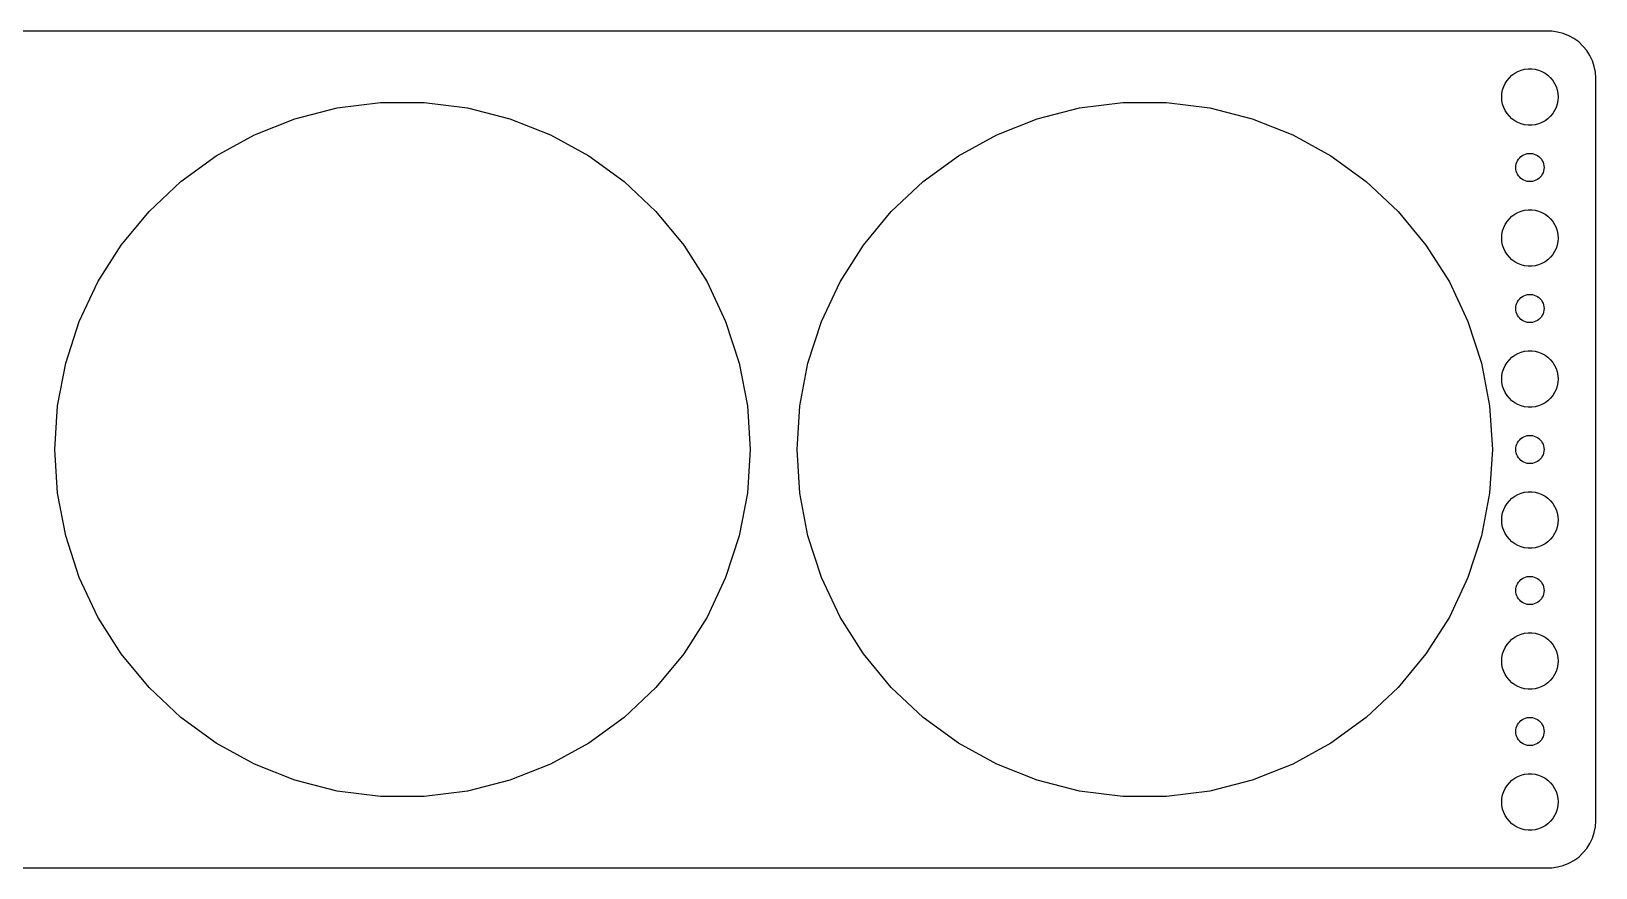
# Model space of a CAD drawing. Header units: metres. Extents: x -127 to 127, y -44 to 44.
# Drawn here: x -39.5 to 127, y -44.5 to 44.5 of the extents above; entities that cross this region are included whole.
import ezdxf

# ---------------------------------------------------------------- set-up
doc = ezdxf.new("R2010")
doc.units = ezdxf.units.M

msp = doc.modelspace()

# ---------------------------------------------------------------- linework, layer by layer
for p, q in [((122.314, 44.4901), (-122.314, 44.4901)), ((122.937, 44.4114), (122.314, 44.4901)), ((123.545, 44.2553), (122.937, 44.4114)), ((124.129, 44.0241), (123.545, 44.2553)), ((124.679, 43.7216), (124.129, 44.0241)), ((125.187, 43.3526), (124.679, 43.7216)), ((125.645, 42.9227), (125.187, 43.3526)), ((126.045, 42.4389), (125.645, 42.9227)), ((126.382, 41.9088), (126.045, 42.4389)), ((126.649, 41.3406), (126.382, 41.9088)), ((118.088, 39.8115), (118.393, 40.033)), ((118.393, 40.033), (118.723, 40.2145)), ((118.723, 40.2145), (119.073, 40.3532)), ((119.073, 40.3532), (119.438, 40.4469)), ((119.438, 40.4469), (119.812, 40.4941)), ((119.812, 40.4941), (120.188, 40.4941)), ((120.188, 40.4941), (120.562, 40.4469)), ((120.562, 40.4469), (120.927, 40.3532)), ((120.927, 40.3532), (121.277, 40.2145)), ((121.277, 40.2145), (121.607, 40.033)), ((121.607, 40.033), (121.912, 39.8115)), ((126.843, 40.7434), (126.649, 41.3406)), ((126.961, 40.1267), (126.843, 40.7434)), ((127, 39.5), (126.961, 40.1267)), ((117.094, 38.2461), (117.211, 38.6044)), ((117.211, 38.6044), (117.371, 38.9453)), ((117.371, 38.9453), (117.573, 39.2634)), ((117.573, 39.2634), (117.813, 39.5536)), ((117.813, 39.5536), (118.088, 39.8115)), ((121.912, 39.8115), (122.187, 39.5536)), ((122.187, 39.5536), (122.427, 39.2634)), ((122.427, 39.2634), (122.629, 38.9453)), ((122.629, 38.9453), (122.789, 38.6044)), ((122.789, 38.6044), (122.906, 38.2461)), ((127, -39.5), (127, 39.5)), ((-6.93311, 36.3446), (-2.32324, 36.927)), ((-2.32324, 36.927), (2.32324, 36.927)), ((2.32324, 36.927), (6.93311, 36.3446)), ((72.0669, 36.3446), (76.6767, 36.927)), ((76.6767, 36.927), (81.3232, 36.927)), ((81.3232, 36.927), (85.9331, 36.3446)), ((117, 37.5), (117.024, 37.876)), ((117.024, 37.124), (117, 37.5)), ((117.024, 37.876), (117.094, 38.2461)), ((117.094, 36.7539), (117.024, 37.124)), ((117.211, 36.3956), (117.094, 36.7539)), ((122.906, 36.7539), (122.789, 36.3956)), ((122.906, 38.2461), (122.976, 37.876)), ((122.976, 37.124), (122.906, 36.7539)), ((122.976, 37.876), (123, 37.5)), ((123, 37.5), (122.976, 37.124)), ((-15.7538, 33.4786), (-11.4336, 35.1891)), ((-11.4336, 35.1891), (-6.93311, 36.3446)), ((6.93311, 36.3446), (11.4336, 35.1891)), ((11.4336, 35.1891), (15.7538, 33.4786)), ((63.2462, 33.4786), (67.5664, 35.1891)), ((67.5664, 35.1891), (72.0669, 36.3446)), ((85.9331, 36.3446), (90.4336, 35.1891)), ((90.4336, 35.1891), (94.7538, 33.4786)), ((117.371, 36.0547), (117.211, 36.3956)), ((117.573, 35.7366), (117.371, 36.0547)), ((117.813, 35.4464), (117.573, 35.7366)), ((118.088, 35.1885), (117.813, 35.4464)), ((118.393, 34.967), (118.088, 35.1885)), ((118.723, 34.7855), (118.393, 34.967)), ((121.607, 34.967), (121.277, 34.7855)), ((121.912, 35.1885), (121.607, 34.967)), ((122.187, 35.4464), (121.912, 35.1885)), ((122.427, 35.7366), (122.187, 35.4464)), ((122.629, 36.0547), (122.427, 35.7366)), ((122.789, 36.3956), (122.629, 36.0547)), ((-19.8256, 31.2401), (-15.7538, 33.4786)), ((15.7538, 33.4786), (19.8256, 31.2401)), ((59.1744, 31.2401), (63.2462, 33.4786)), ((94.7538, 33.4786), (98.8256, 31.2401)), ((119.073, 34.6468), (118.723, 34.7855)), ((119.438, 34.5531), (119.073, 34.6468)), ((119.812, 34.5059), (119.438, 34.5531)), ((120.188, 34.5059), (119.812, 34.5059)), ((120.562, 34.5531), (120.188, 34.5059)), ((120.927, 34.6468), (120.562, 34.5531)), ((121.277, 34.7855), (120.927, 34.6468)), ((-23.5847, 28.509), (-19.8256, 31.2401)), ((19.8256, 31.2401), (23.5847, 28.509)), ((55.4153, 28.509), (59.1744, 31.2401)), ((98.8256, 31.2401), (102.585, 28.509)), ((118.5, 30), (118.512, 30.188)), ((118.512, 29.812), (118.5, 30)), ((118.512, 30.188), (118.547, 30.373)), ((118.547, 30.373), (118.605, 30.5522)), ((118.605, 30.5522), (118.686, 30.7226)), ((118.686, 30.7226), (118.786, 30.8817)), ((118.786, 30.8817), (118.907, 31.0268)), ((118.907, 31.0268), (119.044, 31.1558)), ((119.044, 31.1558), (119.196, 31.2665)), ((119.196, 31.2665), (119.361, 31.3572)), ((119.361, 31.3572), (119.536, 31.4266)), ((119.536, 31.4266), (119.719, 31.4734)), ((119.719, 31.4734), (119.906, 31.497)), ((119.906, 31.497), (120.094, 31.497)), ((120.094, 31.497), (120.281, 31.4734)), ((120.281, 31.4734), (120.464, 31.4266)), ((120.464, 31.4266), (120.639, 31.3572)), ((120.639, 31.3572), (120.804, 31.2665)), ((120.804, 31.2665), (120.956, 31.1558)), ((120.956, 31.1558), (121.093, 31.0268)), ((121.093, 31.0268), (121.214, 30.8817)), ((121.214, 30.8817), (121.314, 30.7226)), ((121.314, 30.7226), (121.395, 30.5522)), ((121.395, 30.5522), (121.453, 30.373)), ((121.453, 30.373), (121.488, 30.188)), ((121.488, 30.188), (121.5, 30)), ((121.5, 30), (121.488, 29.812)), ((-26.9718, 25.3282), (-23.5847, 28.509)), ((23.5847, 28.509), (26.9718, 25.3282)), ((52.0282, 25.3282), (55.4153, 28.509)), ((102.585, 28.509), (105.972, 25.3282)), ((118.547, 29.627), (118.512, 29.812)), ((118.605, 29.4478), (118.547, 29.627)), ((118.686, 29.2774), (118.605, 29.4478)), ((118.786, 29.1183), (118.686, 29.2774)), ((118.907, 28.9732), (118.786, 29.1183)), ((119.044, 28.8442), (118.907, 28.9732)), ((119.196, 28.7335), (119.044, 28.8442)), ((119.361, 28.6427), (119.196, 28.7335)), ((119.536, 28.5734), (119.361, 28.6427)), ((119.719, 28.5266), (119.536, 28.5734)), ((119.906, 28.503), (119.719, 28.5266)), ((120.094, 28.503), (119.906, 28.503)), ((120.281, 28.5266), (120.094, 28.503)), ((120.464, 28.5734), (120.281, 28.5266)), ((120.639, 28.6427), (120.464, 28.5734)), ((120.804, 28.7335), (120.639, 28.6427)), ((120.956, 28.8442), (120.804, 28.7335)), ((121.093, 28.9732), (120.956, 28.8442)), ((121.214, 29.1183), (121.093, 28.9732)), ((121.314, 29.2774), (121.214, 29.1183)), ((121.395, 29.4478), (121.314, 29.2774)), ((121.453, 29.627), (121.395, 29.4478)), ((121.488, 29.812), (121.453, 29.627)), ((-29.9336, 21.748), (-26.9718, 25.3282)), ((26.9718, 25.3282), (29.9336, 21.748)), ((49.0664, 21.748), (52.0282, 25.3282)), ((105.972, 25.3282), (108.934, 21.748)), ((118.088, 24.8115), (118.393, 25.033)), ((118.393, 25.033), (118.723, 25.2145)), ((118.723, 25.2145), (119.073, 25.3532)), ((119.073, 25.3532), (119.438, 25.4469)), ((119.438, 25.4469), (119.812, 25.4941)), ((119.812, 25.4941), (120.188, 25.4941)), ((120.188, 25.4941), (120.562, 25.4469)), ((120.562, 25.4469), (120.927, 25.3532)), ((120.927, 25.3532), (121.277, 25.2145)), ((121.277, 25.2145), (121.607, 25.033)), ((121.607, 25.033), (121.912, 24.8115)), ((117.094, 23.2461), (117.211, 23.6044)), ((117.211, 23.6044), (117.371, 23.9453)), ((117.371, 23.9453), (117.573, 24.2634)), ((117.573, 24.2634), (117.813, 24.5536)), ((117.813, 24.5536), (118.088, 24.8115)), ((121.912, 24.8115), (122.187, 24.5536)), ((122.187, 24.5536), (122.427, 24.2634)), ((122.427, 24.2634), (122.629, 23.9453)), ((122.629, 23.9453), (122.789, 23.6044)), ((122.789, 23.6044), (122.906, 23.2461)), ((-32.4233, 17.8249), (-29.9336, 21.748)), ((29.9336, 21.748), (32.4233, 17.8249)), ((46.5766, 17.8249), (49.0664, 21.748)), ((108.934, 21.748), (111.423, 17.8249)), ((117, 22.5), (117.024, 22.876)), ((117.024, 22.124), (117, 22.5)), ((117.024, 22.876), (117.094, 23.2461)), ((117.094, 21.7539), (117.024, 22.124)), ((117.211, 21.3956), (117.094, 21.7539)), ((122.906, 21.7539), (122.789, 21.3956)), ((122.906, 23.2461), (122.976, 22.876)), ((122.976, 22.124), (122.906, 21.7539)), ((122.976, 22.876), (123, 22.5)), ((123, 22.5), (122.976, 22.124)), ((117.371, 21.0547), (117.211, 21.3956)), ((117.573, 20.7366), (117.371, 21.0547)), ((117.813, 20.4464), (117.573, 20.7366)), ((118.088, 20.1884), (117.813, 20.4464)), ((118.393, 19.967), (118.088, 20.1884)), ((121.912, 20.1884), (121.607, 19.967)), ((122.187, 20.4464), (121.912, 20.1884)), ((122.427, 20.7366), (122.187, 20.4464)), ((122.629, 21.0547), (122.427, 20.7366)), ((122.789, 21.3956), (122.629, 21.0547)), ((118.723, 19.7855), (118.393, 19.967)), ((119.073, 19.6468), (118.723, 19.7855)), ((119.438, 19.5531), (119.073, 19.6468)), ((119.812, 19.5059), (119.438, 19.5531)), ((120.188, 19.5059), (119.812, 19.5059)), ((120.562, 19.5531), (120.188, 19.5059)), ((120.927, 19.6468), (120.562, 19.5531)), ((121.277, 19.7855), (120.927, 19.6468)), ((121.607, 19.967), (121.277, 19.7855)), ((-34.4017, 13.6206), (-32.4233, 17.8249)), ((32.4233, 17.8249), (34.4017, 13.6206)), ((44.5983, 13.6206), (46.5766, 17.8249)), ((111.423, 17.8249), (113.402, 13.6206)), ((118.5, 15), (118.512, 15.188)), ((118.512, 14.812), (118.5, 15)), ((118.512, 15.188), (118.547, 15.373)), ((118.547, 15.373), (118.605, 15.5522)), ((118.605, 15.5522), (118.686, 15.7226)), ((118.686, 15.7226), (118.786, 15.8817)), ((118.786, 15.8817), (118.907, 16.0268)), ((118.907, 16.0268), (119.044, 16.1558)), ((119.044, 16.1558), (119.196, 16.2665)), ((119.196, 16.2665), (119.361, 16.3572)), ((119.361, 16.3572), (119.536, 16.4266)), ((119.536, 16.4266), (119.719, 16.4734)), ((119.719, 16.4734), (119.906, 16.497)), ((119.906, 16.497), (120.094, 16.497)), ((120.094, 16.497), (120.281, 16.4734)), ((120.281, 16.4734), (120.464, 16.4266)), ((120.464, 16.4266), (120.639, 16.3572)), ((120.639, 16.3572), (120.804, 16.2665)), ((120.804, 16.2665), (120.956, 16.1558)), ((120.956, 16.1558), (121.093, 16.0268)), ((121.093, 16.0268), (121.214, 15.8817)), ((121.214, 15.8817), (121.314, 15.7226)), ((121.314, 15.7226), (121.395, 15.5522)), ((121.395, 15.5522), (121.453, 15.373)), ((121.453, 15.373), (121.488, 15.188)), ((121.488, 15.188), (121.5, 15)), ((121.5, 15), (121.488, 14.812)), ((-35.8376, 9.20152), (-34.4017, 13.6206)), ((34.4017, 13.6206), (35.8376, 9.20152)), ((43.1624, 9.20152), (44.5983, 13.6206)), ((113.402, 13.6206), (114.838, 9.20152)), ((118.547, 14.627), (118.512, 14.812)), ((118.605, 14.4478), (118.547, 14.627)), ((118.686, 14.2774), (118.605, 14.4478)), ((118.786, 14.1183), (118.686, 14.2774)), ((118.907, 13.9732), (118.786, 14.1183)), ((119.044, 13.8442), (118.907, 13.9732)), ((119.196, 13.7335), (119.044, 13.8442)), ((119.361, 13.6427), (119.196, 13.7335)), ((119.536, 13.5734), (119.361, 13.6427)), ((119.719, 13.5266), (119.536, 13.5734)), ((119.906, 13.5029), (119.719, 13.5266)), ((120.094, 13.5029), (119.906, 13.5029)), ((120.281, 13.5266), (120.094, 13.5029)), ((120.464, 13.5734), (120.281, 13.5266)), ((120.639, 13.6427), (120.464, 13.5734)), ((120.804, 13.7335), (120.639, 13.6427)), ((120.956, 13.8442), (120.804, 13.7335)), ((121.093, 13.9732), (120.956, 13.8442)), ((121.214, 14.1183), (121.093, 13.9732)), ((121.314, 14.2774), (121.214, 14.1183)), ((121.395, 14.4478), (121.314, 14.2774)), ((121.453, 14.627), (121.395, 14.4478)), ((121.488, 14.812), (121.453, 14.627)), ((118.088, 9.81154), (118.393, 10.033)), ((118.393, 10.033), (118.723, 10.2145)), ((118.723, 10.2145), (119.073, 10.3532)), ((119.073, 10.3532), (119.438, 10.4469)), ((119.438, 10.4469), (119.812, 10.4941)), ((119.812, 10.4941), (120.188, 10.4941)), ((120.188, 10.4941), (120.562, 10.4469)), ((120.562, 10.4469), (120.927, 10.3532)), ((120.927, 10.3532), (121.277, 10.2145)), ((121.277, 10.2145), (121.607, 10.033)), ((121.607, 10.033), (121.912, 9.81154)), ((-36.7082, 4.63733), (-35.8376, 9.20152)), ((35.8376, 9.20152), (36.7082, 4.63733)), ((42.2917, 4.63733), (43.1624, 9.20152)), ((114.838, 9.20152), (115.708, 4.63733)), ((117.094, 8.24606), (117.211, 8.60437)), ((117.211, 8.60437), (117.371, 8.94525)), ((117.371, 8.94525), (117.573, 9.26335)), ((117.573, 9.26335), (117.813, 9.55363)), ((117.813, 9.55363), (118.088, 9.81154)), ((121.912, 9.81154), (122.187, 9.55363)), ((122.187, 9.55363), (122.427, 9.26335)), ((122.427, 9.26335), (122.629, 8.94525)), ((122.629, 8.94525), (122.789, 8.60437)), ((122.789, 8.60437), (122.906, 8.24606)), ((117, 7.5), (117.024, 7.87599)), ((117.024, 7.12399), (117, 7.5)), ((117.024, 7.87599), (117.094, 8.24606)), ((117.094, 6.75392), (117.024, 7.12399)), ((117.211, 6.39561), (117.094, 6.75392)), ((122.906, 6.75392), (122.789, 6.39561)), ((122.906, 8.24606), (122.976, 7.87599)), ((122.976, 7.12399), (122.906, 6.75392)), ((122.976, 7.87599), (123, 7.5)), ((123, 7.5), (122.976, 7.12399)), ((117.371, 6.05473), (117.211, 6.39561)), ((117.573, 5.73663), (117.371, 6.05473)), ((117.813, 5.44635), (117.573, 5.73663)), ((118.088, 5.18845), (117.813, 5.44635)), ((118.393, 4.96701), (118.088, 5.18845)), ((121.912, 5.18845), (121.607, 4.96701)), ((122.187, 5.44635), (121.912, 5.18845)), ((122.427, 5.73663), (122.187, 5.44635)), ((122.629, 6.05473), (122.427, 5.73663)), ((122.789, 6.39561), (122.629, 6.05473)), ((-37, 0), (-36.7082, 4.63733)), ((36.7082, 4.63733), (37, 0)), ((42, 0), (42.2917, 4.63733)), ((115.708, 4.63733), (116, 0)), ((118.723, 4.78551), (118.393, 4.96701)), ((119.073, 4.64682), (118.723, 4.78551)), ((119.438, 4.55313), (119.073, 4.64682)), ((119.812, 4.50591), (119.438, 4.55313)), ((120.188, 4.50591), (119.812, 4.50591)), ((120.562, 4.55313), (120.188, 4.50591)), ((120.927, 4.64682), (120.562, 4.55313)), ((121.277, 4.78551), (120.927, 4.64682)), ((121.607, 4.96701), (121.277, 4.78551)), ((-36.7082, -4.63733), (-37, 0)), ((37, 0), (36.7082, -4.63733)), ((42.2917, -4.63733), (42, 0)), ((116, 0), (115.708, -4.63733)), ((118.5, 0), (118.512, 0.18799)), ((118.512, -0.18799), (118.5, 0)), ((118.512, 0.18799), (118.547, 0.37303)), ((118.547, 0.37303), (118.605, 0.55219)), ((118.605, 0.55219), (118.686, 0.72263)), ((118.686, 0.72263), (118.786, 0.88167)), ((118.786, 0.88167), (118.907, 1.02681)), ((118.907, 1.02681), (119.044, 1.15576)), ((119.044, 1.15576), (119.196, 1.26648)), ((119.196, 1.26648), (119.361, 1.35724)), ((119.361, 1.35724), (119.536, 1.42657)), ((119.536, 1.42657), (119.719, 1.47342)), ((119.719, 1.47342), (119.906, 1.49704)), ((119.906, 1.49704), (120.094, 1.49704)), ((120.094, 1.49704), (120.281, 1.47342)), ((120.281, 1.47342), (120.464, 1.42657)), ((120.464, 1.42657), (120.639, 1.35724)), ((120.639, 1.35724), (120.804, 1.26648)), ((120.804, 1.26648), (120.956, 1.15576)), ((120.956, 1.15576), (121.093, 1.02681)), ((121.093, 1.02681), (121.214, 0.88167)), ((121.214, 0.88167), (121.314, 0.72263)), ((121.314, 0.72263), (121.395, 0.55219)), ((121.395, 0.55219), (121.453, 0.37303)), ((121.453, 0.37303), (121.488, 0.18799)), ((121.488, 0.18799), (121.5, 0)), ((121.5, 0), (121.488, -0.18799)), ((118.547, -0.37303), (118.512, -0.18799)), ((118.605, -0.55219), (118.547, -0.37303)), ((118.686, -0.72263), (118.605, -0.55219)), ((118.786, -0.88167), (118.686, -0.72263)), ((118.907, -1.02681), (118.786, -0.88167)), ((119.044, -1.15576), (118.907, -1.02681)), ((119.196, -1.26648), (119.044, -1.15576)), ((119.361, -1.35724), (119.196, -1.26648)), ((119.536, -1.42657), (119.361, -1.35724)), ((119.719, -1.47342), (119.536, -1.42657)), ((119.906, -1.49704), (119.719, -1.47342)), ((120.094, -1.49704), (119.906, -1.49704)), ((120.281, -1.47342), (120.094, -1.49704)), ((120.464, -1.42657), (120.281, -1.47342)), ((120.639, -1.35724), (120.464, -1.42657)), ((120.804, -1.26648), (120.639, -1.35724)), ((120.956, -1.15576), (120.804, -1.26648)), ((121.093, -1.02681), (120.956, -1.15576)), ((121.214, -0.88167), (121.093, -1.02681)), ((121.314, -0.72263), (121.214, -0.88167)), ((121.395, -0.55219), (121.314, -0.72263)), ((121.453, -0.37303), (121.395, -0.55219)), ((121.488, -0.18799), (121.453, -0.37303)), ((-35.8376, -9.20152), (-36.7082, -4.63733)), ((36.7082, -4.63733), (35.8376, -9.20152)), ((43.1624, -9.20152), (42.2917, -4.63733)), ((115.708, -4.63733), (114.838, -9.20152)), ((118.088, -5.18845), (118.393, -4.96701)), ((118.393, -4.96701), (118.723, -4.78551)), ((118.723, -4.78551), (119.073, -4.64682)), ((119.073, -4.64682), (119.438, -4.55313)), ((119.438, -4.55313), (119.812, -4.50591)), ((119.812, -4.50591), (120.188, -4.50591)), ((120.188, -4.50591), (120.562, -4.55313)), ((120.562, -4.55313), (120.927, -4.64682)), ((120.927, -4.64682), (121.277, -4.78551)), ((121.277, -4.78551), (121.607, -4.96701)), ((121.607, -4.96701), (121.912, -5.18845)), ((117.094, -6.75392), (117.211, -6.39561)), ((117.211, -6.39561), (117.371, -6.05473)), ((117.371, -6.05473), (117.573, -5.73663)), ((117.573, -5.73663), (117.813, -5.44635)), ((117.813, -5.44635), (118.088, -5.18845)), ((121.912, -5.18845), (122.187, -5.44635)), ((122.187, -5.44635), (122.427, -5.73663)), ((122.427, -5.73663), (122.629, -6.05473)), ((122.629, -6.05473), (122.789, -6.39561)), ((122.789, -6.39561), (122.906, -6.75392)), ((117, -7.5), (117.024, -7.12399)), ((117.024, -7.87599), (117, -7.5)), ((117.024, -7.12399), (117.094, -6.75392)), ((117.094, -8.24606), (117.024, -7.87599)), ((117.211, -8.60437), (117.094, -8.24606)), ((122.906, -8.24606), (122.789, -8.60437)), ((122.906, -6.75392), (122.976, -7.12399)), ((122.976, -7.87599), (122.906, -8.24606)), ((122.976, -7.12399), (123, -7.5)), ((123, -7.5), (122.976, -7.87599)), ((-34.4017, -13.6206), (-35.8376, -9.20152)), ((35.8376, -9.20152), (34.4017, -13.6206)), ((44.5983, -13.6206), (43.1624, -9.20152)), ((114.838, -9.20152), (113.402, -13.6206)), ((117.371, -8.94525), (117.211, -8.60437)), ((117.573, -9.26335), (117.371, -8.94525)), ((117.813, -9.55363), (117.573, -9.26335)), ((118.088, -9.81154), (117.813, -9.55363)), ((118.393, -10.033), (118.088, -9.81154)), ((121.912, -9.81154), (121.607, -10.033)), ((122.187, -9.55363), (121.912, -9.81154)), ((122.427, -9.26335), (122.187, -9.55363)), ((122.629, -8.94525), (122.427, -9.26335)), ((122.789, -8.60437), (122.629, -8.94525)), ((118.723, -10.2145), (118.393, -10.033)), ((119.073, -10.3532), (118.723, -10.2145)), ((119.438, -10.4469), (119.073, -10.3532)), ((119.812, -10.4941), (119.438, -10.4469)), ((120.188, -10.4941), (119.812, -10.4941)), ((120.562, -10.4469), (120.188, -10.4941)), ((120.927, -10.3532), (120.562, -10.4469)), ((121.277, -10.2145), (120.927, -10.3532)), ((121.607, -10.033), (121.277, -10.2145)), ((-32.4233, -17.8249), (-34.4017, -13.6206)), ((34.4017, -13.6206), (32.4233, -17.8249)), ((46.5766, -17.8249), (44.5983, -13.6206)), ((113.402, -13.6206), (111.423, -17.8249)), ((118.5, -15), (118.512, -14.812)), ((118.512, -14.812), (118.547, -14.627)), ((118.547, -14.627), (118.605, -14.4478)), ((118.605, -14.4478), (118.686, -14.2774)), ((118.686, -14.2774), (118.786, -14.1183)), ((118.786, -14.1183), (118.907, -13.9732)), ((118.907, -13.9732), (119.044, -13.8442)), ((119.044, -13.8442), (119.196, -13.7335)), ((119.196, -13.7335), (119.361, -13.6427)), ((119.361, -13.6427), (119.536, -13.5734)), ((119.536, -13.5734), (119.719, -13.5266)), ((119.719, -13.5266), (119.906, -13.5029)), ((119.906, -13.5029), (120.094, -13.5029)), ((120.094, -13.5029), (120.281, -13.5266)), ((120.281, -13.5266), (120.464, -13.5734)), ((120.464, -13.5734), (120.639, -13.6427)), ((120.639, -13.6427), (120.804, -13.7335)), ((120.804, -13.7335), (120.956, -13.8442)), ((120.956, -13.8442), (121.093, -13.9732)), ((121.093, -13.9732), (121.214, -14.1183)), ((121.214, -14.1183), (121.314, -14.2774)), ((121.314, -14.2774), (121.395, -14.4478)), ((121.395, -14.4478), (121.453, -14.627)), ((121.453, -14.627), (121.488, -14.812)), ((121.488, -14.812), (121.5, -15)), ((118.512, -15.188), (118.5, -15)), ((118.547, -15.373), (118.512, -15.188)), ((118.605, -15.5522), (118.547, -15.373)), ((118.686, -15.7226), (118.605, -15.5522)), ((118.786, -15.8817), (118.686, -15.7226)), ((118.907, -16.0268), (118.786, -15.8817)), ((119.044, -16.1558), (118.907, -16.0268)), ((119.196, -16.2665), (119.044, -16.1558)), ((119.361, -16.3572), (119.196, -16.2665)), ((119.536, -16.4266), (119.361, -16.3572)), ((119.719, -16.4734), (119.536, -16.4266)), ((119.906, -16.497), (119.719, -16.4734)), ((120.094, -16.497), (119.906, -16.497)), ((120.281, -16.4734), (120.094, -16.497)), ((120.464, -16.4266), (120.281, -16.4734)), ((120.639, -16.3572), (120.464, -16.4266)), ((120.804, -16.2665), (120.639, -16.3572)), ((120.956, -16.1558), (120.804, -16.2665)), ((121.093, -16.0268), (120.956, -16.1558)), ((121.214, -15.8817), (121.093, -16.0268)), ((121.314, -15.7226), (121.214, -15.8817)), ((121.395, -15.5522), (121.314, -15.7226)), ((121.453, -15.373), (121.395, -15.5522)), ((121.488, -15.188), (121.453, -15.373)), ((121.5, -15), (121.488, -15.188)), ((-29.9336, -21.748), (-32.4233, -17.8249)), ((32.4233, -17.8249), (29.9336, -21.748)), ((49.0664, -21.748), (46.5766, -17.8249)), ((111.423, -17.8249), (108.934, -21.748)), ((118.088, -20.1884), (118.393, -19.967)), ((118.393, -19.967), (118.723, -19.7855)), ((118.723, -19.7855), (119.073, -19.6468)), ((119.073, -19.6468), (119.438, -19.5531)), ((119.438, -19.5531), (119.812, -19.5059)), ((119.812, -19.5059), (120.188, -19.5059)), ((120.188, -19.5059), (120.562, -19.5531)), ((120.562, -19.5531), (120.927, -19.6468)), ((120.927, -19.6468), (121.277, -19.7855)), ((121.277, -19.7855), (121.607, -19.967)), ((121.607, -19.967), (121.912, -20.1884)), ((117.094, -21.7539), (117.211, -21.3956)), ((117.211, -21.3956), (117.371, -21.0547)), ((117.371, -21.0547), (117.573, -20.7366)), ((117.573, -20.7366), (117.813, -20.4464)), ((117.813, -20.4464), (118.088, -20.1884)), ((121.912, -20.1884), (122.187, -20.4464)), ((122.187, -20.4464), (122.427, -20.7366)), ((122.427, -20.7366), (122.629, -21.0547)), ((122.629, -21.0547), (122.789, -21.3956)), ((122.789, -21.3956), (122.906, -21.7539)), ((-26.9718, -25.3282), (-29.9336, -21.748)), ((29.9336, -21.748), (26.9718, -25.3282)), ((52.0282, -25.3282), (49.0664, -21.748)), ((108.934, -21.748), (105.972, -25.3282)), ((117, -22.5), (117.024, -22.124)), ((117.024, -22.876), (117, -22.5)), ((117.024, -22.124), (117.094, -21.7539)), ((117.094, -23.2461), (117.024, -22.876)), ((117.211, -23.6044), (117.094, -23.2461)), ((122.906, -23.2461), (122.789, -23.6044)), ((122.906, -21.7539), (122.976, -22.124)), ((122.976, -22.876), (122.906, -23.2461)), ((122.976, -22.124), (123, -22.5)), ((123, -22.5), (122.976, -22.876)), ((117.371, -23.9453), (117.211, -23.6044)), ((117.573, -24.2634), (117.371, -23.9453)), ((117.813, -24.5536), (117.573, -24.2634)), ((118.088, -24.8115), (117.813, -24.5536)), ((118.393, -25.033), (118.088, -24.8115)), ((121.912, -24.8115), (121.607, -25.033)), ((122.187, -24.5536), (121.912, -24.8115)), ((122.427, -24.2634), (122.187, -24.5536)), ((122.629, -23.9453), (122.427, -24.2634)), ((122.789, -23.6044), (122.629, -23.9453)), ((-23.5847, -28.509), (-26.9718, -25.3282)), ((26.9718, -25.3282), (23.5847, -28.509)), ((55.4153, -28.509), (52.0282, -25.3282)), ((105.972, -25.3282), (102.585, -28.509)), ((118.723, -25.2145), (118.393, -25.033)), ((119.073, -25.3532), (118.723, -25.2145)), ((119.438, -25.4469), (119.073, -25.3532)), ((119.812, -25.4941), (119.438, -25.4469)), ((120.188, -25.4941), (119.812, -25.4941)), ((120.562, -25.4469), (120.188, -25.4941)), ((120.927, -25.3532), (120.562, -25.4469)), ((121.277, -25.2145), (120.927, -25.3532)), ((121.607, -25.033), (121.277, -25.2145)), ((-19.8256, -31.2401), (-23.5847, -28.509)), ((23.5847, -28.509), (19.8256, -31.2401)), ((59.1744, -31.2401), (55.4153, -28.509)), ((102.585, -28.509), (98.8256, -31.2401)), ((118.5, -30), (118.512, -29.812)), ((118.512, -29.812), (118.547, -29.627)), ((118.547, -29.627), (118.605, -29.4478)), ((118.605, -29.4478), (118.686, -29.2774)), ((118.686, -29.2774), (118.786, -29.1183)), ((118.786, -29.1183), (118.907, -28.9732)), ((118.907, -28.9732), (119.044, -28.8442)), ((119.044, -28.8442), (119.196, -28.7335)), ((119.196, -28.7335), (119.361, -28.6427)), ((119.361, -28.6427), (119.536, -28.5734)), ((119.536, -28.5734), (119.719, -28.5266)), ((119.719, -28.5266), (119.906, -28.503)), ((119.906, -28.503), (120.094, -28.503)), ((120.094, -28.503), (120.281, -28.5266)), ((120.281, -28.5266), (120.464, -28.5734)), ((120.464, -28.5734), (120.639, -28.6427)), ((120.639, -28.6427), (120.804, -28.7335)), ((120.804, -28.7335), (120.956, -28.8442)), ((120.956, -28.8442), (121.093, -28.9732)), ((121.093, -28.9732), (121.214, -29.1183)), ((121.214, -29.1183), (121.314, -29.2774)), ((121.314, -29.2774), (121.395, -29.4478)), ((121.395, -29.4478), (121.453, -29.627)), ((121.453, -29.627), (121.488, -29.812)), ((121.488, -29.812), (121.5, -30)), ((-15.7538, -33.4786), (-19.8256, -31.2401)), ((19.8256, -31.2401), (15.7538, -33.4786)), ((63.2462, -33.4786), (59.1744, -31.2401)), ((98.8256, -31.2401), (94.7538, -33.4786)), ((118.512, -30.188), (118.5, -30)), ((118.547, -30.373), (118.512, -30.188)), ((118.605, -30.5522), (118.547, -30.373)), ((118.686, -30.7226), (118.605, -30.5522)), ((118.786, -30.8817), (118.686, -30.7226)), ((118.907, -31.0268), (118.786, -30.8817)), ((119.044, -31.1558), (118.907, -31.0268)), ((119.196, -31.2665), (119.044, -31.1558)), ((119.361, -31.3572), (119.196, -31.2665)), ((119.536, -31.4266), (119.361, -31.3572)), ((119.719, -31.4734), (119.536, -31.4266)), ((119.906, -31.497), (119.719, -31.4734)), ((120.094, -31.497), (119.906, -31.497)), ((120.281, -31.4734), (120.094, -31.497)), ((120.464, -31.4266), (120.281, -31.4734)), ((120.639, -31.3572), (120.464, -31.4266)), ((120.804, -31.2665), (120.639, -31.3572)), ((120.956, -31.1558), (120.804, -31.2665)), ((121.093, -31.0268), (120.956, -31.1558)), ((121.214, -30.8817), (121.093, -31.0268)), ((121.314, -30.7226), (121.214, -30.8817)), ((121.395, -30.5522), (121.314, -30.7226)), ((121.453, -30.373), (121.395, -30.5522)), ((121.488, -30.188), (121.453, -30.373)), ((121.5, -30), (121.488, -30.188)), ((-11.4336, -35.1891), (-15.7538, -33.4786)), ((15.7538, -33.4786), (11.4336, -35.1891)), ((67.5664, -35.1891), (63.2462, -33.4786)), ((94.7538, -33.4786), (90.4336, -35.1891)), ((118.393, -34.967), (118.723, -34.7855)), ((118.723, -34.7855), (119.073, -34.6468)), ((119.073, -34.6468), (119.438, -34.5531)), ((119.438, -34.5531), (119.812, -34.5059)), ((119.812, -34.5059), (120.188, -34.5059)), ((120.188, -34.5059), (120.562, -34.5531)), ((120.562, -34.5531), (120.927, -34.6468)), ((120.927, -34.6468), (121.277, -34.7855)), ((121.277, -34.7855), (121.607, -34.967)), ((-6.93311, -36.3446), (-11.4336, -35.1891)), ((-2.32324, -36.927), (-6.93311, -36.3446)), ((6.93311, -36.3446), (2.32324, -36.927)), ((11.4336, -35.1891), (6.93311, -36.3446)), ((72.0669, -36.3446), (67.5664, -35.1891)), ((76.6767, -36.927), (72.0669, -36.3446)), ((85.9331, -36.3446), (81.3232, -36.927)), ((90.4336, -35.1891), (85.9331, -36.3446)), ((117.094, -36.7539), (117.211, -36.3956)), ((117.211, -36.3956), (117.371, -36.0547)), ((117.371, -36.0547), (117.573, -35.7366)), ((117.573, -35.7366), (117.813, -35.4464)), ((117.813, -35.4464), (118.088, -35.1885)), ((118.088, -35.1885), (118.393, -34.967)), ((121.607, -34.967), (121.912, -35.1885)), ((121.912, -35.1885), (122.187, -35.4464)), ((122.187, -35.4464), (122.427, -35.7366)), ((122.427, -35.7366), (122.629, -36.0547)), ((122.629, -36.0547), (122.789, -36.3956)), ((122.789, -36.3956), (122.906, -36.7539)), ((2.32324, -36.927), (-2.32324, -36.927)), ((81.3232, -36.927), (76.6767, -36.927)), ((117, -37.5), (117.024, -37.124)), ((117.024, -37.876), (117, -37.5)), ((117.024, -37.124), (117.094, -36.7539)), ((117.094, -38.2461), (117.024, -37.876)), ((117.211, -38.6044), (117.094, -38.2461)), ((122.906, -38.2461), (122.789, -38.6044)), ((122.906, -36.7539), (122.976, -37.124)), ((122.976, -37.876), (122.906, -38.2461)), ((122.976, -37.124), (123, -37.5)), ((123, -37.5), (122.976, -37.876)), ((117.371, -38.9453), (117.211, -38.6044)), ((117.573, -39.2634), (117.371, -38.9453)), ((117.813, -39.5536), (117.573, -39.2634)), ((118.088, -39.8115), (117.813, -39.5536)), ((118.393, -40.033), (118.088, -39.8115)), ((121.912, -39.8115), (121.607, -40.033)), ((122.187, -39.5536), (121.912, -39.8115)), ((122.427, -39.2634), (122.187, -39.5536)), ((122.629, -38.9453), (122.427, -39.2634)), ((122.789, -38.6044), (122.629, -38.9453)), ((126.961, -40.1267), (127, -39.5)), ((118.723, -40.2145), (118.393, -40.033)), ((119.073, -40.3532), (118.723, -40.2145)), ((119.438, -40.4469), (119.073, -40.3532)), ((119.812, -40.4941), (119.438, -40.4469)), ((120.188, -40.4941), (119.812, -40.4941)), ((120.562, -40.4469), (120.188, -40.4941)), ((120.927, -40.3532), (120.562, -40.4469)), ((121.277, -40.2145), (120.927, -40.3532)), ((121.607, -40.033), (121.277, -40.2145)), ((126.382, -41.9088), (126.649, -41.3406)), ((126.649, -41.3406), (126.843, -40.7434)), ((126.843, -40.7434), (126.961, -40.1267)), ((125.187, -43.3526), (125.645, -42.9227)), ((125.645, -42.9227), (126.045, -42.4389)), ((126.045, -42.4389), (126.382, -41.9088)), ((-122.314, -44.4901), (122.314, -44.4901)), ((122.314, -44.4901), (122.937, -44.4114)), ((122.937, -44.4114), (123.545, -44.2553)), ((123.545, -44.2553), (124.129, -44.0241)), ((124.129, -44.0241), (124.679, -43.7216)), ((124.679, -43.7216), (125.187, -43.3526))]:
    msp.add_line(p, q)

doc.saveas('drawing.dxf')
